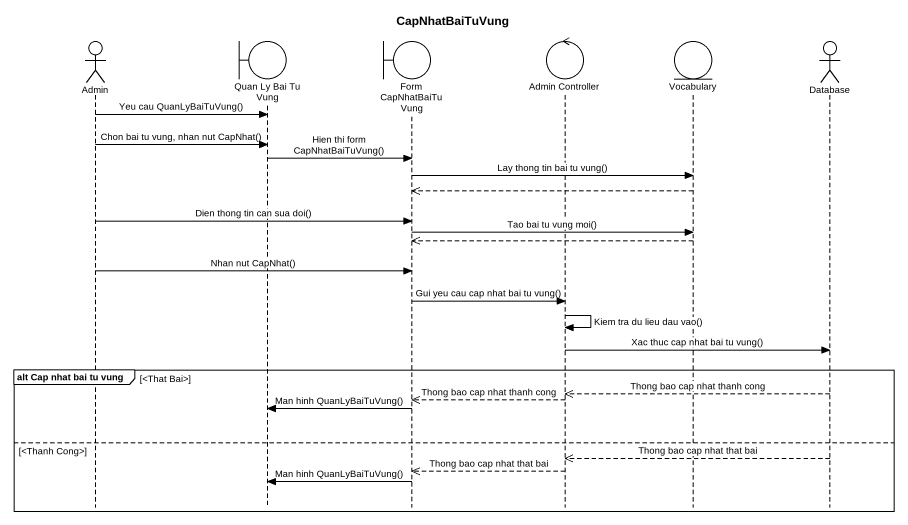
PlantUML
@startuml
title CapNhatBaiTuVung
hide footbox
actor Admin
boundary "Quan Ly Bai Tu Vung" as Quan_Ly_Bai_Tu_Vung
boundary "Form CapNhatBaiTuVung" as Form_CapNhatBaiTuVung
control "Admin Controller" as Admin_Controller
entity Vocabulary
actor "Database" as Database_

Admin -> Quan_Ly_Bai_Tu_Vung : Yeu cau QuanLyBaiTuVung()
Admin -> Quan_Ly_Bai_Tu_Vung : Chon bai tu vung, nhan nut CapNhat()
Quan_Ly_Bai_Tu_Vung -> Form_CapNhatBaiTuVung : Hien thi form CapNhatBaiTuVung()
Form_CapNhatBaiTuVung -> Vocabulary : Lay thong tin bai tu vung()
Vocabulary -->> Form_CapNhatBaiTuVung
Admin -> Form_CapNhatBaiTuVung : Dien thong tin can sua doi()
Form_CapNhatBaiTuVung -> Vocabulary : Tao bai tu vung moi()
Vocabulary -->> Form_CapNhatBaiTuVung
Admin -> Form_CapNhatBaiTuVung : Nhan nut CapNhat()
Form_CapNhatBaiTuVung -> Admin_Controller : Gui yeu cau cap nhat bai tu vung()
Admin_Controller -> Admin_Controller : Kiem tra du lieu dau vao()
Admin_Controller -> Database_ : Xac thuc cap nhat bai tu vung()
group alt Cap nhat bai tu vung [<That Bai>]
  Database_ -->> Admin_Controller : Thong bao cap nhat thanh cong
  Admin_Controller -->> Form_CapNhatBaiTuVung : Thong bao cap nhat thanh cong
  Form_CapNhatBaiTuVung -> Quan_Ly_Bai_Tu_Vung : Man hinh QuanLyBaiTuVung()
else <Thanh Cong>
  Database_ -->> Admin_Controller : Thong bao cap nhat that bai
  Admin_Controller -->> Form_CapNhatBaiTuVung : Thong bao cap nhat that bai
  Form_CapNhatBaiTuVung -> Quan_Ly_Bai_Tu_Vung : Man hinh QuanLyBaiTuVung()
end
@enduml
